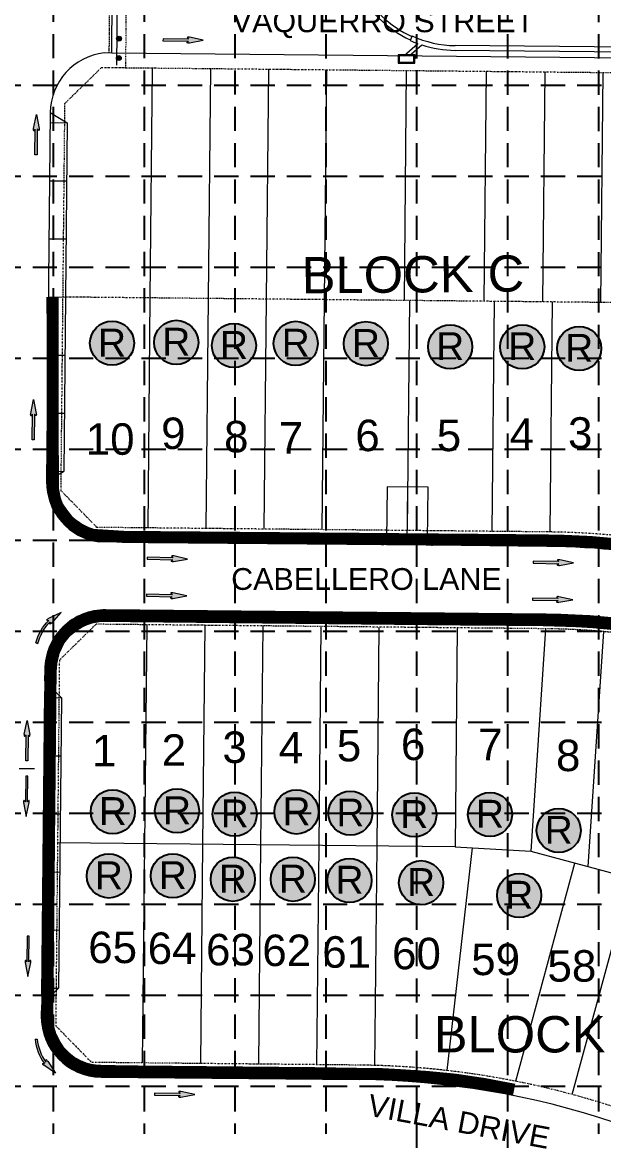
# Model space of a CAD drawing. Extents: x 7749 to 9256, y 6499 to 8908.
# Drawn here: x 8188.9 to 8429.4, y 7912.4 to 8368.7 of the extents above; entities that cross this region are included whole.
import ezdxf
from ezdxf.enums import TextEntityAlignment as Align

# ---------------------------------------------------------------- set-up
doc = ezdxf.new("R2010")
doc.units = 0
doc.header["$MEASUREMENT"] = 0
doc.linetypes.add('DASHED', pattern=[0.75, 0.5, -0.25])
doc.linetypes.add('DIVIDE', pattern=[1.25, 0.5, -0.25, 0, -0.25, 0, -0.25])
for name, color, linetype in [('1 BLOCK NUMBERS', 7, 'Continuous'), ('1 LOT NUMBERS', 7, 'Continuous'), ('1 RYLAND LOT', 7, 'Continuous'), ('1 STREET NAMES', 7, 'Continuous'), ('27', 7, 'Continuous'), ('29', 7, 'Continuous'), ('BASE', 7, 'Continuous'), ('DED-4692-2629', 7, 'Continuous'), ('DED-4986-2484', 7, 'Continuous'), ('EROSION BLANKETS', 84, 'Continuous'), ('FLOODPLAIN-CB', 7, 'Continuous'), ('GRID', 254, 'DASHED'), ('PNTNO', 7, 'Continuous')]:
    doc.layers.add(name, color=color, linetype=linetype)
doc.styles.add('ryland', font='ARIAL.TTF', dxfattribs={"height": 25})
doc.styles.get("Standard").update_dxf_attribs({"font": 'ARIAL.TTF'})

# ---------------------------------------------------------------- blocks, each defined once
blk = doc.blocks.new('RYLAND')
h = blk.add_hatch(color=81)
h.paths.add_polyline_path([(1.163803512038626, -1.047574358368308, 1), (-1.408206742229694, -1.047574358368308, 1)])
h.paths.add_polyline_path([(-1.347681687434942, -2.227609507270699), (1.104228271637368, -2.227609507270699), (1.104228271637368, 0.2098904927293006), (-1.347681687434942, 0.2098904927293006)], flags=25)
at = {"color": 5}
blk.add_circle((-0.1222016150955341, -1.047574358368308), 1.286005127134161, dxfattribs=at)
at = {"layer": 'BASE', "color": 5, "style": 'ryland'}
blk.add_text('R', height=1.625, dxfattribs=at).set_placement((-0.1217267078987874, -1.821359507270699), align=Align.CENTER)

msp = doc.modelspace()

# ---------------------------------------------------------------- hatches: boundary and pattern name
at = {"layer": 'DED-4986-2484', "linetype": 'Continuous', "lineweight": 0}
h = msp.add_hatch(color=7, dxfattribs=at)
edge = h.paths.add_edge_path()
edge.add_arc((8228.959498642447, 8361.882571407534), 0.9999999999999997, 0, 360)
h = msp.add_hatch(color=7, dxfattribs=at)
edge = h.paths.add_edge_path()
edge.add_arc((8228.879824691994, 8353.882842050782), 0.9999999999999997, 0, 360)
at = {"layer": 'FLOODPLAIN-CB', "linetype": 'Continuous', "lineweight": 0}
h = msp.add_hatch(color=7, dxfattribs=at)
edge = h.paths.add_edge_path()
edge.add_line((8257.154577853551, 8362.314479420038), (8257.69645459468, 8361.701015847393))
edge.add_line((8257.69645459468, 8361.701015847393), (8247.112986879945, 8361.807129136458))
edge.add_line((8247.112986879945, 8361.807129136458), (8247.108364472759, 8360.947132283909))
edge.add_line((8247.108364472759, 8360.947132283909), (8257.687832388652, 8360.84105909813))
edge.add_line((8257.687832388652, 8360.84105909813), (8257.146846434423, 8360.346458083888))
edge.add_line((8257.146846434423, 8360.346458083888), (8257.146844213092, 8360.344910637035))
edge.add_ellipse((8257.681348152984, 8360.29226987358), major_axis=(-0.559971708404914, 0.005627246540549052), ratio=0.2857142857181974, start_angle=-17.18267222178459, end_angle=124.7269333335125)
edge.add_line((8257.999023556884, 8360.157570651078), (8257.996998938266, 8360.157925136935))
edge.add_line((8257.996998938266, 8360.157925136935), (8263.7401, 8361.2364))
edge.add_line((8263.7401, 8361.2364), (8258.024218538456, 8362.473768558519))
edge.add_line((8258.024218538456, 8362.473768558519), (8258.026393802173, 8362.47460968702))
edge.add_ellipse((8257.697280690138, 8362.348191762032), major_axis=(-0.559971708404755, 0.005627246539119531), ratio=0.2857142857168509, start_angle=234.1684722220519, end_angle=374.4967194437107)
edge.add_line((8257.154577853551, 8362.314479420038), (8257.154577853551, 8362.314479420038))
h = msp.add_hatch(color=7, dxfattribs=at)
edge = h.paths.add_edge_path()
edge.add_line((8195.756719557781, 8323.924885709737), (8195.154244221114, 8324.478953778374))
edge.add_line((8195.154244221114, 8324.478953778374), (8195.048132164191, 8313.89548606364))
edge.add_line((8195.048132164191, 8313.89548606364), (8194.188215517746, 8313.908107968391))
edge.add_line((8194.188215517746, 8313.908107968391), (8194.294287471852, 8324.487575884283))
edge.add_line((8194.294287471852, 8324.487575884283), (8193.788938839938, 8323.95661569281))
edge.add_line((8193.788938839938, 8323.95661569281), (8193.787391659633, 8323.956644499038))
edge.add_ellipse((8193.74547855977, 8324.492096460584), major_axis=(0.005601607741324596, 0.5599719648121108), ratio=0.2857142857163333, start_angle=55.27306666644978, end_angle=197.1826722216175, ccw=False)
edge.add_line((8193.617175972777, 8324.812408790473), (8193.617489792718, 8324.810377471244))
edge.add_line((8193.617489792718, 8324.810377471244), (8194.8109, 8330.530700000001))
edge.add_line((8194.8109, 8330.530700000001), (8195.933413420404, 8324.791157738357))
edge.add_line((8195.933413420404, 8324.791157738357), (8195.934297994976, 8324.79331569971))
edge.add_ellipse((8195.80130659567, 8324.466803495203), major_axis=(0.005601607743404831, 0.5599719648138538), ratio=0.2857142857160781, start_angle=165.5032805560621, end_angle=305.831527777824, ccw=False)
edge.add_line((8195.756719557781, 8323.924885709737), (8195.756719557781, 8323.924885709737))
h = msp.add_hatch(color=7, dxfattribs=at)
edge = h.paths.add_edge_path()
edge.add_line((8194.576419557781, 8206.206385709736), (8193.973944221114, 8206.760453778374))
edge.add_line((8193.973944221114, 8206.760453778374), (8193.867832164191, 8196.17698606364))
edge.add_line((8193.867832164191, 8196.17698606364), (8193.007915517746, 8196.18960796839))
edge.add_line((8193.007915517746, 8196.18960796839), (8193.113987471852, 8206.769075884282))
edge.add_line((8193.113987471852, 8206.769075884282), (8192.608638839938, 8206.23811569281))
edge.add_line((8192.608638839938, 8206.23811569281), (8192.607091659633, 8206.238144499037))
edge.add_ellipse((8192.56517855977, 8206.773596460584), major_axis=(0.005601607741324596, 0.5599719648121108), ratio=0.2857142857163333, start_angle=55.27306666644978, end_angle=197.1826722216175, ccw=False)
edge.add_line((8192.436875972777, 8207.093908790472), (8192.437189792718, 8207.091877471243))
edge.add_line((8192.437189792718, 8207.091877471243), (8193.6306, 8212.8122))
edge.add_line((8193.6306, 8212.8122), (8194.753113420404, 8207.072657738356))
edge.add_line((8194.753113420404, 8207.072657738356), (8194.753997994976, 8207.074815699709))
edge.add_ellipse((8194.62100659567, 8206.748303495202), major_axis=(0.005601607743404831, 0.5599719648138538), ratio=0.2857142857160781, start_angle=165.5032805560621, end_angle=305.831527777824, ccw=False)
edge.add_line((8194.576419557781, 8206.206385709736), (8194.576419557781, 8206.206385709736))
h = msp.add_hatch(color=7, dxfattribs=at)
edge = h.paths.add_edge_path()
edge.add_line((8250.668238647599, 8148.111118623197), (8251.2038182586, 8147.492149832808))
edge.add_line((8251.2038182586, 8147.492149832808), (8240.621988060399, 8147.706406980721))
edge.add_line((8240.621988060399, 8147.706406980721), (8240.608577834933, 8146.846502313433))
edge.add_line((8240.608577834933, 8146.846502313433), (8251.186408853158, 8146.632326139499))
edge.add_line((8251.186408853158, 8146.632326139499), (8250.640396989958, 8146.143279156494))
edge.add_line((8250.640396989958, 8146.143279156494), (8250.64037895583, 8146.141731813222))
edge.add_ellipse((8251.17431703755, 8146.083631859533), major_axis=(-0.5598849366620228, 0.01134914185425248), ratio=0.2857142857136374, start_angle=-17.18267222214361, end_angle=124.7269333334249)
edge.add_line((8251.490599384711, 8145.945693444114), (8251.488578494304, 8145.946068600437))
edge.add_line((8251.488578494304, 8145.946068600437), (8257.242400000001, 8146.9658))
edge.add_line((8257.242400000001, 8146.9658), (8251.539461608008, 8148.261512828547))
edge.add_line((8251.539461608008, 8148.261512828547), (8251.541645353278, 8148.262331684691))
edge.add_ellipse((8251.21125761496, 8148.139283479303), major_axis=(-0.5598849366620657, 0.01134914185384753), ratio=0.2857142857155341, start_angle=234.1684722219843, end_angle=374.4967194443478)
edge.add_line((8250.668238647599, 8148.111118623197), (8250.668238647599, 8148.111118623197))
h = msp.add_hatch(color=7, dxfattribs=at)
edge = h.paths.add_edge_path()
edge.add_line((8410.212838647598, 8146.511518623198), (8410.7484182586, 8145.892549832808))
edge.add_line((8410.7484182586, 8145.892549832808), (8400.166588060398, 8146.106806980722))
edge.add_line((8400.166588060398, 8146.106806980722), (8400.153177834933, 8145.246902313434))
edge.add_line((8400.153177834933, 8145.246902313434), (8410.731008853158, 8145.0327261395))
edge.add_line((8410.731008853158, 8145.0327261395), (8410.184996989958, 8144.543679156494))
edge.add_line((8410.184996989958, 8144.543679156494), (8410.18497895583, 8144.542131813222))
edge.add_ellipse((8410.71891703755, 8144.484031859533), major_axis=(-0.5598849366620228, 0.01134914185425248), ratio=0.2857142857136374, start_angle=-17.18267222214361, end_angle=124.7269333334249)
edge.add_line((8411.03519938471, 8144.346093444115), (8411.033178494305, 8144.346468600437))
edge.add_line((8411.033178494305, 8144.346468600437), (8416.787, 8145.3662))
edge.add_line((8416.787, 8145.3662), (8411.084061608008, 8146.661912828547))
edge.add_line((8411.084061608008, 8146.661912828547), (8411.086245353277, 8146.662731684692))
edge.add_ellipse((8410.755857614959, 8146.539683479304), major_axis=(-0.5598849366620657, 0.01134914185384753), ratio=0.2857142857155341, start_angle=234.1684722219843, end_angle=374.4967194443478)
edge.add_line((8410.212838647598, 8146.511518623198), (8410.212838647598, 8146.511518623198))
h = msp.add_hatch(color=7, dxfattribs=at)
edge = h.paths.add_edge_path()
edge.add_line((8250.359438647598, 8132.863318623198), (8250.8950182586, 8132.244349832808))
edge.add_line((8250.8950182586, 8132.244349832808), (8240.313188060398, 8132.458606980722))
edge.add_line((8240.313188060398, 8132.458606980722), (8240.299777834933, 8131.598702313434))
edge.add_line((8240.299777834933, 8131.598702313434), (8250.877608853158, 8131.3845261395))
edge.add_line((8250.877608853158, 8131.3845261395), (8250.331596989958, 8130.895479156495))
edge.add_line((8250.331596989958, 8130.895479156495), (8250.33157895583, 8130.893931813222))
edge.add_ellipse((8250.86551703755, 8130.835831859534), major_axis=(-0.5598849366620228, 0.01134914185425248), ratio=0.2857142857136374, start_angle=-17.18267222214361, end_angle=124.7269333334249)
edge.add_line((8251.18179938471, 8130.697893444115), (8251.179778494305, 8130.698268600438))
edge.add_line((8251.179778494305, 8130.698268600438), (8256.9336, 8131.718000000001))
edge.add_line((8256.9336, 8131.718000000001), (8251.230661608008, 8133.013712828548))
edge.add_line((8251.230661608008, 8133.013712828548), (8251.232845353277, 8133.014531684692))
edge.add_ellipse((8250.902457614959, 8132.891483479304), major_axis=(-0.5598849366620657, 0.01134914185384753), ratio=0.2857142857155341, start_angle=234.1684722219843, end_angle=374.4967194443478)
edge.add_line((8250.359438647598, 8132.863318623198), (8250.359438647598, 8132.863318623198))
h = msp.add_hatch(color=7, dxfattribs=at)
edge = h.paths.add_edge_path()
edge.add_line((8409.904038647597, 8131.263718623198), (8410.439618258599, 8130.644749832808))
edge.add_line((8410.439618258599, 8130.644749832808), (8399.857788060397, 8130.859006980721))
edge.add_line((8399.857788060397, 8130.859006980721), (8399.844377834932, 8129.999102313433))
edge.add_line((8399.844377834932, 8129.999102313433), (8410.422208853157, 8129.784926139499))
edge.add_line((8410.422208853157, 8129.784926139499), (8409.876196989957, 8129.295879156494))
edge.add_line((8409.876196989957, 8129.295879156494), (8409.876178955828, 8129.294331813222))
edge.add_ellipse((8410.410117037549, 8129.236231859533), major_axis=(-0.5598849366620228, 0.01134914185425248), ratio=0.2857142857136374, start_angle=-17.18267222214361, end_angle=124.7269333334249)
edge.add_line((8410.72639938471, 8129.098293444114), (8410.724378494302, 8129.098668600437))
edge.add_line((8410.724378494302, 8129.098668600437), (8416.4782, 8130.1184))
edge.add_line((8416.4782, 8130.1184), (8410.775261608007, 8131.414112828547))
edge.add_line((8410.775261608007, 8131.414112828547), (8410.777445353277, 8131.414931684692))
edge.add_ellipse((8410.447057614958, 8131.291883479304), major_axis=(-0.5598849366620657, 0.01134914185384753), ratio=0.2857142857155341, start_angle=234.1684722219843, end_angle=374.4967194443478)
edge.add_line((8409.904038647597, 8131.263718623198), (8409.904038647597, 8131.263718623198))
h = msp.add_hatch(color=7, dxfattribs=at)
edge = h.paths.add_edge_path()
edge.add_line((8201.124083159795, 8120.522901939031), (8204.989, 8124.9133))
edge.add_line((8204.989, 8124.9133), (8199.731174427718, 8122.369510781936))
edge.add_line((8199.731174427718, 8122.369510781936), (8199.729752158964, 8122.37156881669))
edge.add_ellipse((8199.554273318388, 8122.074468320344), major_axis=(0.447057223964621, 0.3372532887654026), ratio=0.2857142857127676, start_angle=55.27306666669936, end_angle=197.182672222773)
edge.add_line((8199.155635286257, 8121.714533331394), (8199.157997058866, 8121.710885277671))
edge.add_line((8199.157997058866, 8121.710885277671), (8199.885248154134, 8121.633105203307))
edge.add_line((8199.885248154134, 8121.633105203307), (8199.874028218977, 8121.638036560308))
edge.add_ellipse((8214.388392849818, 8107.260344028407), major_axis=(-14.44619021020591, 14.44619021020591), ratio=0.9999999999999035, start_angle=0.2710321384698426, end_angle=30.67930158291953)
edge.add_line((8194.593227696663, 8112.313685370666), (8195.426504295743, 8112.100965105476))
edge.add_ellipse((8214.388392849818, 8107.260344028407), major_axis=(13.8380784343497, 13.8380784343497), ratio=0.9999999999998471, start_angle=90.60349602735732, end_angle=120.67930158291361, ccw=False)
edge.add_line((8200.405328349796, 8120.951901160396), (8200.406182654056, 8120.949360293032))
edge.add_line((8200.406182654056, 8120.949360293032), (8200.332916585037, 8120.137187926312))
edge.add_line((8200.332916585037, 8120.137187926312), (8200.331742899707, 8120.135758212294))
edge.add_ellipse((8200.788687500108, 8120.430299905806), major_axis=(0.4470572239645095, 0.3372532887661818), ratio=0.2857142857104251, start_angle=165.5032805549295, end_angle=305.8315277775169)
edge.add_line((8201.12851797512, 8120.524172738782), (8201.124679297309, 8120.524763134171))
edge.add_line((8201.124679297309, 8120.524763134171), (8201.124083159795, 8120.522901939031))
h = msp.add_hatch(color=7, dxfattribs=at)
edge = h.paths.add_edge_path()
edge.add_line((8191.900094394377, 8073.683369765498), (8191.405533483493, 8074.228355518568))
edge.add_line((8191.405533483493, 8074.228355518568), (8191.283420999061, 8063.645048217006))
edge.add_line((8191.283420999061, 8063.645048217006), (8190.423464249725, 8063.653670423033))
edge.add_line((8190.423464249725, 8063.653670423033), (8190.545576734157, 8074.236977724595))
edge.add_line((8190.545576734157, 8074.236977724595), (8189.932113161512, 8073.695100983504))
edge.add_line((8189.932113161512, 8073.695100983504), (8189.930942956191, 8073.692913422767))
edge.add_ellipse((8189.89716944098, 8074.235511397684), major_axis=(0.006482109148284914, 0.5599624651536181), ratio=0.2857142857140735, start_angle=54.16847222229029, end_angle=194.4967194446382, ccw=False)
edge.add_line((8189.771254096997, 8074.5648171195), (8189.772824023104, 8074.564741668372))
edge.add_line((8189.772824023104, 8074.564741668372), (8191.018192179234, 8080.280542923349))
edge.add_line((8191.018192179234, 8080.280542923349), (8192.088627341403, 8074.533522269377))
edge.add_ellipse((8191.953064610579, 8074.216440231897), major_axis=(0.006482109146865776, 0.5599624651552392), ratio=0.2857142857124515, start_angle=162.8173277772821, end_angle=304.7269333330783, ccw=False)
edge.add_line((8191.899607919139, 8073.682017277787), (8191.900094394377, 8073.683369765498))
edge.add_line((8191.900094394377, 8073.683369765498), (8191.900094394377, 8073.683369765498))
edge.add_line((8191.900094394377, 8073.683369765498), (8191.900094394377, 8073.683369765498))
h = msp.add_hatch(color=7, dxfattribs=at)
edge = h.paths.add_edge_path()
edge.add_line((8191.63453044873, 8047.196701886878), (8191.129141651207, 8046.66174195477))
edge.add_line((8191.129141651207, 8046.66174195477), (8191.219255744903, 8057.245370082604))
edge.add_line((8191.219255744903, 8057.245370082604), (8190.359298995566, 8057.253992288632))
edge.add_line((8190.359298995566, 8057.253992288632), (8190.26918490187, 8046.670364160798))
edge.add_line((8190.26918490187, 8046.670364160798), (8189.666709628999, 8047.22443230018))
edge.add_line((8189.666709628999, 8047.22443230018), (8189.665571587134, 8047.22545264019))
edge.add_ellipse((8189.620925427734, 8046.683640926432), major_axis=(0.004746796849919512, 0.5599798639592742), ratio=0.2857142857139963, start_angle=-14.49671944447288, end_angle=125.8315277777401)
edge.add_line((8189.488432608284, 8046.356926088897), (8189.490015665401, 8046.358160291154))
edge.add_line((8189.490015665401, 8046.358160291154), (8190.620528016588, 8040.618537685571))
edge.add_line((8190.620528016588, 8040.618537685571), (8191.805979396836, 8046.342940087453))
edge.add_line((8191.805979396836, 8046.342940087453), (8191.805581079628, 8046.341370153578))
edge.add_ellipse((8191.676789681102, 8046.661486255096), major_axis=(0.004746796850298236, 0.5599798639590816), ratio=0.2857142857139831, start_angle=235.2730666667026, end_angle=377.182672222369)
edge.add_line((8191.63453044873, 8047.196701886878), (8191.63453044873, 8047.196701886878))
edge.add_line((8191.63453044873, 8047.196701886878), (8191.63453044873, 8047.196701886878))
h = msp.add_hatch(color=7, dxfattribs=at)
edge = h.paths.add_edge_path()
edge.add_line((8192.320279420039, 7981.18242214645), (8191.706815847393, 7980.640545405323))
edge.add_line((8191.706815847393, 7980.640545405323), (8191.812929136458, 7991.224013120057))
edge.add_line((8191.812929136458, 7991.224013120057), (8190.952932283911, 7991.228635527242))
edge.add_line((8190.952932283911, 7991.228635527242), (8190.84685909813, 7980.64916761135))
edge.add_line((8190.84685909813, 7980.64916761135), (8190.352258083889, 7981.190153565578))
edge.add_line((8190.352258083889, 7981.190153565578), (8190.350710637035, 7981.19015578691))
edge.add_ellipse((8190.29806987358, 7980.655651847016), major_axis=(0.005627246539583379, 0.5599717084075), ratio=0.2857142857134187, start_angle=-17.18267222235107, end_angle=124.7269333332984)
edge.add_line((8190.163370651079, 7980.337976443117), (8190.163725136936, 7980.340001061735))
edge.add_line((8190.163725136936, 7980.340001061735), (8191.242200000001, 7974.5969))
edge.add_line((8191.242200000001, 7974.5969), (8192.47956855852, 7980.312781461545))
edge.add_line((8192.47956855852, 7980.312781461545), (8192.480409687021, 7980.310606197829))
edge.add_ellipse((8192.353991762033, 7980.639719309864), major_axis=(0.005627246539301954, 0.5599717084058554), ratio=0.2857142857161984, start_angle=234.1684722221384, end_angle=374.4967194437801)
edge.add_line((8192.320279420039, 7981.18242214645), (8192.320279420039, 7981.18242214645))
h = msp.add_hatch(color=7, dxfattribs=at)
edge = h.paths.add_edge_path()
edge.add_line((8199.471367074895, 7939.49086533517), (8202.6262, 7934.5654))
edge.add_line((8202.6262, 7934.5654), (8197.81466787539, 7937.876707019857))
edge.add_line((8197.81466787539, 7937.876707019857), (8197.812950110458, 7937.874888328156))
edge.add_ellipse((8197.68452875858, 7938.195153050829), major_axis=(-0.3907764697158777, 0.4011155862216628), ratio=0.2857142857131033, start_angle=-17.18267222218418, end_angle=124.72693333328081, ccw=False)
edge.add_line((8197.34504987096, 7938.611349615761), (8197.347937278093, 7938.614597560821))
edge.add_line((8197.347937278093, 7938.614597560821), (8198.078575394436, 7938.581252793972))
edge.add_line((8198.078575394436, 7938.581252793972), (8198.066737656405, 7938.578078964273))
edge.add_ellipse((8214.592585112989, 7950.589790595894), major_axis=(14.44619068265834, 14.44619068265834), ratio=0.9999999999996322, start_angle=140.6030310477455, end_angle=171.0113004921983, ccw=False)
edge.add_line((8194.260196111138, 7948.595095897437), (8195.116087137263, 7948.679062566838))
edge.add_ellipse((8214.592585112989, 7950.589790595894), major_axis=(13.83807888691286, 13.83807888691286), ratio=0.9999999999999826, start_angle=140.6030310477563, end_angle=170.6788366033122)
edge.add_line((8198.695894339082, 7939.175760764163), (8198.697123881911, 7939.178142794313))
edge.add_line((8198.697123881911, 7939.178142794313), (8198.747801650325, 7939.992036938178))
edge.add_line((8198.747801650325, 7939.992036938178), (8198.746858219807, 7939.99362802539))
edge.add_ellipse((8199.153881448954, 7939.633232010819), major_axis=(-0.39077646971451, 0.4011155862220351), ratio=0.2857142857146195, start_angle=234.16847222219718, end_angle=374.4967194445751, ccw=False)
edge.add_line((8199.47555804626, 7939.488937051125), (8199.471674232165, 7939.488935288035))
edge.add_line((8199.471674232165, 7939.488935288035), (8199.471367074895, 7939.49086533517))
h = msp.add_hatch(color=7, dxfattribs=at)
edge = h.paths.add_edge_path()
edge.add_line((8253.643977853551, 7926.871879420039), (8254.18585459468, 7926.258415847393))
edge.add_line((8254.18585459468, 7926.258415847393), (8243.602386879946, 7926.364529136457))
edge.add_line((8243.602386879946, 7926.364529136457), (8243.59776447276, 7925.504532283911))
edge.add_line((8243.59776447276, 7925.504532283911), (8254.177232388653, 7925.39845909813))
edge.add_line((8254.177232388653, 7925.39845909813), (8253.636246434424, 7924.903858083889))
edge.add_line((8253.636246434424, 7924.903858083889), (8253.636244213092, 7924.902310637035))
edge.add_ellipse((8254.170748152985, 7924.84966987358), major_axis=(-0.5599717084063682, 0.005627246539747052), ratio=0.2857142857140734, start_angle=-17.18267222228697, end_angle=124.7269333333837)
edge.add_line((8254.488423556884, 7924.714970651079), (8254.486398938267, 7924.715325136935))
edge.add_line((8254.486398938267, 7924.715325136935), (8260.229500000001, 7925.7938))
edge.add_line((8260.229500000001, 7925.7938), (8254.513618538456, 7927.031168558519))
edge.add_line((8254.513618538456, 7927.031168558519), (8254.515793802173, 7927.03200968702))
edge.add_ellipse((8254.186680690138, 7926.905591762033), major_axis=(-0.5599717084065111, 0.005627246540026287), ratio=0.2857142857145346, start_angle=234.1684722222072, end_angle=374.4967194444389)
edge.add_line((8253.643977853551, 7926.871879420039), (8253.643977853551, 7926.871879420039))

# ---------------------------------------------------------------- linework, layer by layer
at = {"layer": '27', "color": 7, "linetype": 'DIVIDE', "lineweight": 0}
for p, q in [((8231.727587240212, 8349.91794535966), (8232.128618396559, 8389.91593498642)), ((8231.727587240212, 8349.91794535966), (8232.128618396559, 8389.91593498642)), ((8206.578457039095, 8335.169343726922), (8221.728089834285, 8350.018203149511)), ((8206.578457039095, 8335.169343726922), (8221.728089834285, 8350.018203149511)), ((8221.728089834285, 8350.018203149511), (8231.727587240212, 8349.91794535966)), ((8221.728089834285, 8350.018203149511), (8231.727587240212, 8349.91794535966)), ((8231.727587240212, 8349.91794535966), (8473.00960776391, 8347.498783571888)), ((8205.77639472335, 8255.173364476455), (8206.578457039095, 8335.169343726922)), ((8205.77639472335, 8255.173364476455), (8206.578457039095, 8335.169343726922)), ((8204.974332404554, 8175.177385225989), (8205.77639472335, 8255.173364476455)), ((8496.098261152989, 8252.262515320292), (8205.77639472335, 8255.173364476455)), ((8496.098261152989, 8252.262515320292), (8205.77639472335, 8255.173364476455)), ((8219.823191830195, 8160.027752433852), (8204.974332404554, 8175.177385225989)), ((8219.823191830195, 8160.027752433852), (8204.974332404554, 8175.177385225989)), ((8405.86869854732, 8158.162407556384), (8219.823191830195, 8160.027752433852)), ((8405.86869854732, 8158.162407556384), (8219.823191830195, 8160.027752433852)), ((8219.42216067385, 8120.029762810144), (8204.272527878658, 8105.180903384503)), ((8219.42216067385, 8120.029762810144), (8204.272527878658, 8105.180903384503)), ((8405.46766738792, 8118.164417932676), (8219.42216067385, 8120.029762810144)), ((8405.46766738792, 8118.164417932676), (8219.42216067385, 8120.029762810144)), ((8204.272527878658, 8105.180903384503), (8202.758635254982, 7954.188492550432)), ((8204.272527878658, 8105.180903384503), (8202.758635254982, 7954.188492550432)), ((8202.758635254982, 7954.188492550432), (8217.607494680624, 7939.038859758294)), ((8202.758635254982, 7954.188492550432), (8217.607494680624, 7939.038859758294)), ((8328.358612424085, 7937.928437723931), (8217.607494680624, 7939.038859758294)), ((8328.358612424085, 7937.928437723931), (8217.607494680624, 7939.038859758294))]:
    msp.add_line(p, q, dxfattribs=at)
for centre, radius, start, end in [((8402.459933699967, 7818.179495746988), 339.9999999999944, 78.10902962601263, 89.42555555555556), ((8402.459933699967, 7818.179495746988), 339.9999999999944, 78.10902962601263, 89.42555555555556), ((8402.45993369833, 7818.179495748049), 300.0000000001074, 53.70154666234437, 89.42555555518372), ((8402.45993369833, 7818.179495748049), 300.0000000001074, 53.70154666234437, 89.42555555518372), ((8324.849589786501, 7587.946028508955), 349.9999999996995, 53.70154666298154, 89.42555555522755), ((8324.849589786501, 7587.946028508955), 349.9999999996995, 53.70154666298154, 89.42555555522755)]:
    msp.add_arc(centre, radius, start, end, dxfattribs=at)
at = {"layer": '29', "color": 7, "linetype": 'Continuous', "lineweight": 0}
for p, q in [((8241.874580358288, 8254.811433857234), (8242.827029358807, 8349.806659215064)), ((8265.873374132512, 8254.570815161596), (8266.825823136083, 8349.566040519425)), ((8289.872167909787, 8254.330196465957), (8290.824616910306, 8349.325421823787)), ((8313.870961684011, 8254.089577770319), (8314.82341068453, 8349.084803128148)), ((8346.869303122045, 8253.758727066866), (8347.821752125616, 8348.753952424697)), ((8379.867644563128, 8253.427876360363), (8380.820093563647, 8348.423101718192)), ((8404.066428287606, 8253.185252510148), (8405.018877288127, 8348.180477867978)), ((8428.06522206183, 8252.94463381451), (8429.01767106235, 8347.939859172338)), ((8240.92213135777, 8159.816208496353), (8241.874580358288, 8254.811433857234)), ((8264.920925131993, 8159.575589803766), (8265.873374132512, 8254.570815161596)), ((8288.919718906216, 8159.334971108127), (8289.872167909787, 8254.330196465957)), ((8312.918512683493, 8159.094352412488), (8313.870961684011, 8254.089577770319)), ((8348.969197579881, 8253.737672930083), (8348.016748576312, 8158.742447572253)), ((8383.114984472182, 8158.390542728966), (8384.067433475753, 8253.385768086795)), ((8407.113755388044, 8158.147644172492), (8408.066227249978, 8253.145149394208)), ((8239.613397817926, 8029.322771050142), (8240.52073081454, 8119.818222577593)), ((8263.612191592152, 8029.082152357555), (8264.519524588764, 8119.577603881956)), ((8287.610985366375, 8028.841533661915), (8288.518318362987, 8119.336985186316)), ((8311.609779143651, 8028.600914966278), (8312.517112137211, 8119.096366490678)), ((8335.608572917874, 8028.360296270639), (8336.515905914488, 8118.85574779809)), ((8368.714656947539, 8118.532914011048), (8367.807323950927, 8028.037462483597)), ((8405.148023306985, 8118.167622772911), (8399.119539182713, 8026.322583126316)), ((8429.122523468735, 8116.992323963134), (8422.751394338817, 8019.927026053652)), ((8367.807323950927, 8028.037462483597), (8203.51558156682, 8029.684697967467)), ((8238.705878899504, 7938.827321390424), (8239.613211893064, 8029.322772914823)), ((8262.704672673726, 7938.586702694784), (8263.612005670338, 8029.082154219183)), ((8286.70346644795, 7938.346083999146), (8287.610799444565, 8028.841535526598)), ((8310.702260222175, 7938.105465303506), (8311.609593218787, 8028.600916830959)), ((8334.700477745902, 7937.807372481459), (8335.608386993012, 8028.36029813532)), ((8364.538658195746, 7935.688430075991), (8375.03360961333, 8027.641699743645)), ((8367.807323950927, 8028.037462483597), (8399.119539182713, 8026.322583126316)), ((8399.119539182713, 8026.322583126316), (8500.123874959563, 7998.987488616596)), ((8392.900094201483, 7931.266766081729), (8417.294174452956, 8021.40392920011)), ((8416.28191099887, 7925.792340662862), (8440.460778716391, 8015.134284316538))]:
    msp.add_line(p, q, dxfattribs=at)
at = {"layer": 'DED-4692-2629', "color": 7, "linetype": 'Continuous', "lineweight": 0}
for p, q in [((8344.287128385266, 8355.289718259224), (8344.252038157292, 8351.789894170966)), ((8344.252038157292, 8351.789894170966), (8351.251686349071, 8351.71971371807)), ((8351.286776573992, 8355.219537809382), (8344.287128385266, 8355.289718259224)), ((8344.782090365308, 8354.7847305002), (8344.757025925473, 8352.284856151005)), ((8344.757025925473, 8352.284856151005), (8350.756724365978, 8352.224701477096)), ((8350.781788814968, 8354.724575832393), (8344.782090365308, 8354.7847305002)), ((8350.756724365978, 8352.224701477096), (8350.781788814968, 8354.724575832393)), ((8350.756724365978, 8352.224701477096), (8350.756724365978, 8352.224701477096)), ((8351.251686349071, 8351.71971371807), (8351.286776573992, 8355.219537809382)), ((8351.251686349071, 8351.71971371807), (8351.251686349071, 8351.71971371807))]:
    msp.add_line(p, q, dxfattribs=at)
at = {"layer": 'DED-4986-2484', "color": 7, "linetype": 'Continuous', "lineweight": 0}
for p, q in [((8228.2269, 8388.8892), (8227.8482, 8350.8911)), ((8225.897935358746, 8355.976696670432), (8226.178734391307, 8383.975288634907)), ((8225.897935358746, 8355.976696670432), (8222.788194247261, 8356.007875814083)), ((8472.735731592762, 8353.501831101414), (8225.897935358746, 8355.976696670432)), ((8200.54046665853, 8331.410342725914), (8199.012925861385, 8179.056692031618)), ((8200.54046665853, 8331.410342725914), (8207.498200549333, 8327.159720023194)), ((8200.498552363659, 8327.22990047609), (8207.498200549333, 8327.159720023194)), ((8207.498200549333, 8327.159720023194), (8206.054488378551, 8183.166957374799)), ((8200.257933668021, 8303.231106698813), (8207.257581853693, 8303.160926245919)), ((8200.017314975434, 8279.232312924589), (8207.016963158056, 8279.162132471694)), ((8200.017314975434, 8279.232312924589), (8207.016963158056, 8279.162132471694)), ((8199.776696279794, 8255.233519150364), (8206.776344462418, 8255.163338697472)), ((8199.536077584155, 8231.234725376142), (8206.535725766778, 8231.164544923246)), ((8199.295458888517, 8207.235931601917), (8206.295107074191, 8207.165751149023)), ((8199.012925861385, 8179.056692031618), (8206.054488378551, 8183.166957374799)), ((8199.054840192877, 8183.237137824642), (8206.054488378551, 8183.166957374799)), ((8339.69763980224, 8176.826762022767), (8339.477072667623, 8154.827867729728)), ((8356.696785393842, 8176.656323780023), (8339.69763980224, 8176.826762022767)), ((8348.197212598041, 8176.741542902922), (8347.956593902401, 8152.742749128697)), ((8356.476218256174, 8154.657429486984), (8356.696785393842, 8176.656323780023)), ((8337.457121628468, 8152.848019806514), (8220.762986898404, 8154.018028211311)), ((8405.80854387341, 8152.162709112828), (8358.456066179388, 8152.637478447829)), ((8405.527822061831, 8124.164116376232), (8223.482114307079, 8125.989358137762)), ((8198.232726319164, 8101.241259096042), (8198.187610315255, 8096.741485262612)), ((8198.187610315255, 8096.741485262612), (8205.117078044985, 8089.671656627095)), ((8198.142399325541, 8092.23223797113), (8196.881843089082, 7966.507056321909)), ((8198.117429862363, 8089.741837079989), (8205.117078044985, 8089.671656627095)), ((8205.117078044985, 8089.671656627095), (8203.913984569843, 7969.677687752922)), ((8197.876811166723, 8065.743043302714), (8204.876459349345, 8065.672862849819)), ((8197.636192471084, 8041.744249528489), (8204.63584065676, 8041.674069075595)), ((8197.395573775446, 8017.745455754266), (8204.39522196112, 8017.675275301371)), ((8197.154955079806, 7993.746661980041), (8204.15460326548, 7993.676481527147)), ((8196.844155934325, 7962.748220020143), (8203.913984569843, 7969.677687752922)), ((8196.914336387219, 7969.747868205817), (8203.913984569843, 7969.677687752922)), ((8196.844155934325, 7962.748220020143), (8196.799039927368, 7958.248446186712)), ((8221.547138969085, 7932.999058198798), (8328.298457750176, 7931.928739280374))]:
    msp.add_line(p, q, dxfattribs=at)
at = {"layer": 'DED-4986-2484', "color": 7, "linetype": 'DASHED', "lineweight": 0}
msp.add_line((8224.899838703575, 8355.986703869747), (8225.178983977783, 8384.005321478928), dxfattribs=at)
at = {"layer": 'DED-4986-2484', "color": 7, "linetype": 'Continuous', "lineweight": 0}
for centre in [(8228.959498642447, 8361.882571407534), (8228.879824691994, 8353.882842050782)]:
    msp.add_circle(centre, 0.9999999999999997, dxfattribs=at)
for centre, radius, start, end in [((8225.539210178493, 8331.15969859027), 24.99999999999879, 96.31765813318277, 179.4255563284368), ((8224.011669408212, 8178.806050761296), 25.0000000000004, 179.4255628954267, 262.5334529788609), ((8337.477173185365, 8154.847919287906), 2.000000000000128, 269.4255555555555, 359.4255555555555), ((8358.476117738282, 8154.637377929773), 1.9999999999992, 179.4255555555556, 269.4255555556404), ((8402.459933699967, 7818.179495746988), 333.9999999999945, 78.64954235273973, 89.42555555555556), ((8223.231469834593, 8100.990614621738), 25, 89.42555555555555, 179.4255555556403), ((8402.459933699967, 7818.179495746988), 305.9999999999941, 53.70154666271622, 89.42555555555555), ((8221.797783443575, 7957.997801713729), 25, 179.4255555555556, 269.4255555555555), ((8324.849589787946, 7587.946028507536), 343.9999999999895, 53.70154666330963, 89.42555555555555)]:
    msp.add_arc(centre, radius, start, end, dxfattribs=at)
at = {"layer": 'EROSION BLANKETS', "lineweight": 0, "const_width": 5, "flags": 128}
for points in [[(8201.447406923686, 8255.16545143433), (8201.575514093325, 8178.273330528524), (8201.693546696672, 8175.560555932645), (8202.401768575397, 8171.786263939948), (8203.464097017044, 8168.837598172246), (8205.588753900338, 8165.770989193166), (8208.067526099436, 8162.586427504566), (8209.72004381646, 8161.289014186851), (8212.434881222252, 8159.401870565039), (8215.149727380925, 8157.986509286875), (8218.100638746291, 8156.924987140985), (8231.084671511393, 8156.09936091599), (8389.40441511565, 8154.771102373476), (8410.900029678147, 8154.550427229405), (8423.819579967249, 8153.975860713265), (8436.467572116282, 8152.819409360522)], [(8392.237967849525, 7927.748020536653), (8379.897849544772, 7930.102064455757), (8367.89428827608, 7931.895622858186), (8356.209883315572, 7933.023423057548), (8345.12264367678, 7933.762008284833), (8336.98200898579, 7934.217268605837), (8327.69528953269, 7934.294925436618), (8309.819989186044, 7934.581983113751), (8262.745409675412, 7935.015563919558), (8230.787948837797, 7935.327444997774), (8219.802995369024, 7935.582327709856), (8217.281176500052, 7935.92989806665), (8214.933286133943, 7936.538149752843), (8212.156338282963, 7937.631989335957), (8209.499383680726, 7939.052071192019), (8207.027797597117, 7941.027832503554), (8204.494424924926, 7943.435787891775), (8202.578944397195, 7946.399432233615), (8200.725259210929, 7949.980498720322), (8199.798407864913, 7953.005881002484), (8199.245672168307, 7957.367262815062), (8199.348501016962, 7963.703475120998), (8200.64081141285, 8100.426498862656), (8201.000519819758, 8104.420492439596), (8202.02101824202, 8108.790707526712), (8204.207794323383, 8113.403714187752), (8206.977713610735, 8116.899891006517), (8210.330767351197, 8119.424901529588), (8212.833452421808, 8121.033217616618), (8215.255094565136, 8122.111347268456), (8217.680526706035, 8122.882967042885), (8220.707640655364, 8123.397182347824), (8223.553123566351, 8123.487927621953), (8378.058650376935, 8121.927819368168), (8401.794206021366, 8121.804870634554), (8417.293790592483, 8121.348228333501), (8424.567548679626, 8120.929640349048), (8431.559901635319, 8120.276951593039), (8440.72693419052, 8119.326738204476)]]:
    msp.add_lwpolyline(points, dxfattribs=at)
at = {"layer": 'FLOODPLAIN-CB', "color": 7, "linetype": 'Continuous', "lineweight": 0}
for p, q in [((8247.112986879945, 8361.807129136458), (8247.108364472759, 8360.947132283909)), ((8247.108364472759, 8360.947132283909), (8257.687832388652, 8360.84105909813)), ((8257.69645459468, 8361.701015847393), (8247.112986879945, 8361.807129136458)), ((8257.146846434423, 8360.346458083888), (8257.146844213092, 8360.344910637035)), ((8257.687832388652, 8360.84105909813), (8257.146846434423, 8360.346458083888)), ((8257.154577853551, 8362.314479420038), (8257.69645459468, 8361.701015847393)), ((8257.154577853551, 8362.314479420038), (8257.154577853551, 8362.314479420038)), ((8257.996998938266, 8360.157925136935), (8263.7401, 8361.2364)), ((8257.999023556884, 8360.157570651078), (8257.996998938266, 8360.157925136935)), ((8258.024218538456, 8362.473768558519), (8258.026393802173, 8362.47460968702)), ((8263.7401, 8361.2364), (8258.024218538456, 8362.473768558519)), ((8193.617489792718, 8324.810377471244), (8194.8109, 8330.530700000001)), ((8194.8109, 8330.530700000001), (8195.933413420404, 8324.791157738357)), ((8193.617175972777, 8324.812408790473), (8193.617489792718, 8324.810377471244)), ((8193.788938839938, 8323.95661569281), (8193.787391659633, 8323.956644499038)), ((8194.294287471852, 8324.487575884283), (8193.788938839938, 8323.95661569281)), ((8194.188215517746, 8313.908107968391), (8194.294287471852, 8324.487575884283)), ((8195.154244221114, 8324.478953778374), (8195.048132164191, 8313.89548606364)), ((8195.756719557781, 8323.924885709737), (8195.154244221114, 8324.478953778374)), ((8195.756719557781, 8323.924885709737), (8195.756719557781, 8323.924885709737)), ((8195.933413420404, 8324.791157738357), (8195.934297994976, 8324.79331569971)), ((8195.048132164191, 8313.89548606364), (8194.188215517746, 8313.908107968391)), ((8192.437189792718, 8207.091877471243), (8193.6306, 8212.8122)), ((8193.6306, 8212.8122), (8194.753113420404, 8207.072657738356)), ((8192.436875972777, 8207.093908790472), (8192.437189792718, 8207.091877471243)), ((8192.608638839938, 8206.23811569281), (8192.607091659633, 8206.238144499037)), ((8193.113987471852, 8206.769075884282), (8192.608638839938, 8206.23811569281)), ((8193.007915517746, 8196.18960796839), (8193.113987471852, 8206.769075884282)), ((8193.973944221114, 8206.760453778374), (8193.867832164191, 8196.17698606364)), ((8194.576419557781, 8206.206385709736), (8193.973944221114, 8206.760453778374)), ((8194.576419557781, 8206.206385709736), (8194.576419557781, 8206.206385709736)), ((8194.753113420404, 8207.072657738356), (8194.753997994976, 8207.074815699709)), ((8193.867832164191, 8196.17698606364), (8193.007915517746, 8196.18960796839)), ((8240.621988060399, 8147.706406980721), (8240.608577834933, 8146.846502313433)), ((8240.608577834933, 8146.846502313433), (8251.186408853158, 8146.632326139499)), ((8251.2038182586, 8147.492149832808), (8240.621988060399, 8147.706406980721)), ((8250.640396989958, 8146.143279156494), (8250.64037895583, 8146.141731813222)), ((8251.186408853158, 8146.632326139499), (8250.640396989958, 8146.143279156494)), ((8250.668238647599, 8148.111118623197), (8251.2038182586, 8147.492149832808)), ((8250.668238647599, 8148.111118623197), (8250.668238647599, 8148.111118623197)), ((8251.488578494304, 8145.946068600437), (8257.242400000001, 8146.9658)), ((8251.490599384711, 8145.945693444114), (8251.488578494304, 8145.946068600437)), ((8251.539461608008, 8148.261512828547), (8251.541645353278, 8148.262331684691)), ((8257.242400000001, 8146.9658), (8251.539461608008, 8148.261512828547)), ((8400.166588060398, 8146.106806980722), (8400.153177834933, 8145.246902313434)), ((8410.7484182586, 8145.892549832808), (8400.166588060398, 8146.106806980722)), ((8410.212838647598, 8146.511518623198), (8410.7484182586, 8145.892549832808)), ((8410.212838647598, 8146.511518623198), (8410.212838647598, 8146.511518623198)), ((8411.084061608008, 8146.661912828547), (8411.086245353277, 8146.662731684692)), ((8416.787, 8145.3662), (8411.084061608008, 8146.661912828547)), ((8400.153177834933, 8145.246902313434), (8410.731008853158, 8145.0327261395)), ((8410.184996989958, 8144.543679156494), (8410.18497895583, 8144.542131813222)), ((8410.731008853158, 8145.0327261395), (8410.184996989958, 8144.543679156494)), ((8411.033178494305, 8144.346468600437), (8416.787, 8145.3662)), ((8411.03519938471, 8144.346093444115), (8411.033178494305, 8144.346468600437)), ((8240.313188060398, 8132.458606980722), (8240.299777834933, 8131.598702313434)), ((8250.8950182586, 8132.244349832808), (8240.313188060398, 8132.458606980722)), ((8250.359438647598, 8132.863318623198), (8250.8950182586, 8132.244349832808)), ((8250.359438647598, 8132.863318623198), (8250.359438647598, 8132.863318623198)), ((8251.230661608008, 8133.013712828548), (8251.232845353277, 8133.014531684692)), ((8256.9336, 8131.718000000001), (8251.230661608008, 8133.013712828548)), ((8240.299777834933, 8131.598702313434), (8250.877608853158, 8131.3845261395)), ((8250.331596989958, 8130.895479156495), (8250.33157895583, 8130.893931813222)), ((8250.877608853158, 8131.3845261395), (8250.331596989958, 8130.895479156495)), ((8251.179778494305, 8130.698268600438), (8256.9336, 8131.718000000001)), ((8251.18179938471, 8130.697893444115), (8251.179778494305, 8130.698268600438)), ((8399.857788060397, 8130.859006980721), (8399.844377834932, 8129.999102313433)), ((8399.844377834932, 8129.999102313433), (8410.422208853157, 8129.784926139499)), ((8410.439618258599, 8130.644749832808), (8399.857788060397, 8130.859006980721)), ((8409.876196989957, 8129.295879156494), (8409.876178955828, 8129.294331813222)), ((8410.422208853157, 8129.784926139499), (8409.876196989957, 8129.295879156494)), ((8409.904038647597, 8131.263718623198), (8410.439618258599, 8130.644749832808)), ((8409.904038647597, 8131.263718623198), (8409.904038647597, 8131.263718623198)), ((8410.724378494302, 8129.098668600437), (8416.4782, 8130.1184)), ((8410.72639938471, 8129.098293444114), (8410.724378494302, 8129.098668600437)), ((8410.775261608007, 8131.414112828547), (8410.777445353277, 8131.414931684692)), ((8416.4782, 8130.1184), (8410.775261608007, 8131.414112828547)), ((8204.989, 8124.9133), (8199.731174427718, 8122.369510781936)), ((8201.124083159795, 8120.522901939031), (8204.989, 8124.9133)), ((8199.155635286257, 8121.714533331394), (8199.157997058866, 8121.710885277671)), ((8199.157997058866, 8121.710885277671), (8199.885248154134, 8121.633105203307)), ((8199.731174427718, 8122.369510781936), (8199.729752158964, 8122.37156881669)), ((8199.885248154134, 8121.633105203307), (8199.874028218977, 8121.638036560308)), ((8200.332916585037, 8120.137187926312), (8200.331742899707, 8120.135758212294)), ((8200.406182654056, 8120.949360293032), (8200.332916585037, 8120.137187926312)), ((8200.405328349796, 8120.951901160396), (8200.406182654056, 8120.949360293032)), ((8201.124679297309, 8120.524763134171), (8201.124083159795, 8120.522901939031)), ((8201.12851797512, 8120.524172738782), (8201.124679297309, 8120.524763134171)), ((8194.593227696663, 8112.313685370666), (8195.426504295743, 8112.100965105476)), ((8189.772824023104, 8074.564741668372), (8191.018192179234, 8080.280542923349)), ((8191.018192179234, 8080.280542923349), (8192.088627341403, 8074.533522269377)), ((8189.771254096997, 8074.5648171195), (8189.772824023104, 8074.564741668372)), ((8189.932113161512, 8073.695100983504), (8189.930942956191, 8073.692913422767)), ((8190.545576734157, 8074.236977724595), (8189.932113161512, 8073.695100983504)), ((8190.423464249725, 8063.653670423033), (8190.545576734157, 8074.236977724595)), ((8191.405533483493, 8074.228355518568), (8191.283420999061, 8063.645048217006)), ((8191.900094394377, 8073.683369765498), (8191.405533483493, 8074.228355518568)), ((8191.899607919139, 8073.682017277787), (8191.900094394377, 8073.683369765498)), ((8191.900094394377, 8073.683369765498), (8191.900094394377, 8073.683369765498)), ((8191.900094394377, 8073.683369765498), (8191.900094394377, 8073.683369765498)), ((8191.283420999061, 8063.645048217006), (8190.423464249725, 8063.653670423033)), ((8187.623721345953, 8060.501581822412), (8194.023078654047, 8060.405418177589)), ((8190.359298995566, 8057.253992288632), (8190.26918490187, 8046.670364160798)), ((8191.219255744903, 8057.245370082604), (8190.359298995566, 8057.253992288632)), ((8191.129141651207, 8046.66174195477), (8191.219255744903, 8057.245370082604)), ((8189.488432608284, 8046.356926088897), (8189.490015665401, 8046.358160291154)), ((8189.490015665401, 8046.358160291154), (8190.620528016588, 8040.618537685571)), ((8189.666709628999, 8047.22443230018), (8189.665571587134, 8047.22545264019)), ((8190.26918490187, 8046.670364160798), (8189.666709628999, 8047.22443230018)), ((8190.620528016588, 8040.618537685571), (8191.805979396836, 8046.342940087453)), ((8191.63453044873, 8047.196701886878), (8191.129141651207, 8046.66174195477)), ((8191.63453044873, 8047.196701886878), (8191.63453044873, 8047.196701886878)), ((8191.63453044873, 8047.196701886878), (8191.63453044873, 8047.196701886878)), ((8191.805979396836, 8046.342940087453), (8191.805581079628, 8046.341370153578)), ((8190.952932283911, 7991.228635527242), (8190.84685909813, 7980.64916761135)), ((8191.812929136458, 7991.224013120057), (8190.952932283911, 7991.228635527242)), ((8191.706815847393, 7980.640545405323), (8191.812929136458, 7991.224013120057)), ((8190.163370651079, 7980.337976443117), (8190.163725136936, 7980.340001061735)), ((8190.163725136936, 7980.340001061735), (8191.242200000001, 7974.5969)), ((8190.352258083889, 7981.190153565578), (8190.350710637035, 7981.19015578691)), ((8190.84685909813, 7980.64916761135), (8190.352258083889, 7981.190153565578)), ((8191.242200000001, 7974.5969), (8192.47956855852, 7980.312781461545)), ((8192.320279420039, 7981.18242214645), (8191.706815847393, 7980.640545405323)), ((8192.320279420039, 7981.18242214645), (8192.320279420039, 7981.18242214645)), ((8192.47956855852, 7980.312781461545), (8192.480409687021, 7980.310606197829)), ((8194.260196111138, 7948.595095897437), (8195.116087137263, 7948.679062566838)), ((8197.34504987096, 7938.611349615761), (8197.347937278093, 7938.614597560821)), ((8197.347937278093, 7938.614597560821), (8198.078575394436, 7938.581252793972)), ((8197.81466787539, 7937.876707019857), (8197.812950110458, 7937.874888328156)), ((8202.6262, 7934.5654), (8197.81466787539, 7937.876707019857)), ((8198.078575394436, 7938.581252793972), (8198.066737656405, 7938.578078964273)), ((8198.695894339082, 7939.175760764163), (8198.697123881911, 7939.178142794313)), ((8198.697123881911, 7939.178142794313), (8198.747801650325, 7939.992036938178)), ((8198.747801650325, 7939.992036938178), (8198.746858219807, 7939.99362802539)), ((8199.471367074895, 7939.49086533517), (8202.6262, 7934.5654)), ((8199.471674232165, 7939.488935288035), (8199.471367074895, 7939.49086533517)), ((8199.47555804626, 7939.488937051125), (8199.471674232165, 7939.488935288035)), ((8253.643977853551, 7926.871879420039), (8254.18585459468, 7926.258415847393)), ((8253.643977853551, 7926.871879420039), (8253.643977853551, 7926.871879420039)), ((8254.513618538456, 7927.031168558519), (8254.515793802173, 7927.03200968702)), ((8260.229500000001, 7925.7938), (8254.513618538456, 7927.031168558519)), ((8243.602386879946, 7926.364529136457), (8243.59776447276, 7925.504532283911)), ((8243.59776447276, 7925.504532283911), (8254.177232388653, 7925.39845909813)), ((8254.18585459468, 7926.258415847393), (8243.602386879946, 7926.364529136457)), ((8253.636246434424, 7924.903858083889), (8253.636244213092, 7924.902310637035)), ((8254.177232388653, 7925.39845909813), (8253.636246434424, 7924.903858083889)), ((8254.486398938267, 7924.715325136935), (8260.229500000001, 7925.7938)), ((8254.488423556884, 7924.714970651079), (8254.486398938267, 7924.715325136935))]:
    msp.add_line(p, q, dxfattribs=at)
for centre, major_axis, ratio, start_param, end_param in [((8257.681348152984, 8360.29226987358), (-0.559971708404914, 0.005627246540549052), 0.2857142857181974, -0.2998942045611104, 2.176895652585259), ((8257.697280690138, 8362.348191762032), (-0.559971708404755, 0.005627246539119531), 0.2857142857168509, 4.087010844639688, 6.536200792210218), ((8251.17431703755, 8146.083631859533), (-0.5598849366620224, 0.01134914185425248), 0.2857142857136374, -0.2998942045673765, 2.176895652583732), ((8251.21125761496, 8148.139283479303), (-0.5598849366620657, 0.01134914185384753), 0.2857142857155341, 4.087010844638508, 6.536200792221338), ((8410.755857614959, 8146.539683479304), (-0.5598849366620657, 0.01134914185384753), 0.2857142857155341, 4.087010844638508, 6.536200792221338), ((8410.71891703755, 8144.484031859533), (-0.5598849366620224, 0.01134914185425248), 0.2857142857136374, -0.2998942045673765, 2.176895652583732), ((8250.902457614959, 8132.891483479304), (-0.5598849366620657, 0.01134914185384753), 0.2857142857155341, 4.087010844638508, 6.536200792221338), ((8250.86551703755, 8130.835831859534), (-0.5598849366620224, 0.01134914185425248), 0.2857142857136374, -0.2998942045673765, 2.176895652583732), ((8410.410117037549, 8129.236231859533), (-0.5598849366620224, 0.01134914185425248), 0.2857142857136374, -0.2998942045673765, 2.176895652583732), ((8410.447057614958, 8131.291883479304), (-0.5598849366620657, 0.01134914185384753), 0.2857142857155341, 4.087010844638508, 6.536200792221338), ((8189.89716944098, 8074.235511397684), (0.006482109148284926, 0.5599624651536181), 0.2857142857140734, 0.9454181910540558, 3.394608138636612), ((8191.953064610579, 8074.216440231897), (0.0064821091468658, 0.5599624651552392), 0.2857142857124515, 2.841698449012393, 5.318488306167474), ((8189.620925427734, 8046.683640926432), (0.004746796849919512, 0.5599798639592742), 0.2857142857139963, -0.253015485043935, 2.196174462536269), ((8191.676789681102, 8046.661486255096), (0.004746796850298236, 0.5599798639590816), 0.2857142857139831, 4.106289654598082, 6.583079511750897), ((8190.29806987358, 7980.655651847016), (0.005627246539583379, 0.5599717084075), 0.2857142857134187, -0.2998942045709974, 2.176895652581524), ((8192.353991762033, 7980.639719309864), (0.005627246539301954, 0.5599717084058554), 0.2857142857161984, 4.087010844641197, 6.53620079221143), ((8214.592585112989, 7950.589790595894), (14.44619068265834, 14.44619068265834), 0.9999999999996325, 2.453985830066972, 2.984710251706259), ((8214.592585112989, 7950.589790595894), (13.83807888691286, 13.83807888691286), 0.9999999999999826, 2.45398583006716, 2.978907662201213), ((8197.68452875858, 7938.195153050829), (-0.3907764697158773, 0.4011155862216628), 0.2857142857131034, -0.2998942045680848, 2.176895652581214), ((8199.153881448954, 7939.633232010819), (-0.3907764697145097, 0.401115586222035), 0.2857142857146195, 4.087010844642222, 6.536200792225307), ((8254.186680690138, 7926.905591762033), (-0.559971708406511, 0.005627246540026287), 0.2857142857145346, 4.087010844642398, 6.536200792222928), ((8254.170748152985, 7924.84966987358), (-0.5599717084063682, 0.005627246539747052), 0.2857142857140734, -0.2998942045698787, 2.176895652583012)]:
    msp.add_ellipse(centre, major_axis=major_axis, ratio=ratio, start_param=start_param, end_param=end_param, dxfattribs=at)
at = {"layer": 'FLOODPLAIN-CB', "color": 7, "linetype": 'Continuous', "lineweight": 0, "extrusion": (0, 0, -1)}
for centre, major_axis, ratio, start_param, end_param in [((8193.74547855977, 8324.492096460584), (0.005601607741324596, 0.5599719648121108), 0.2857142857163333, 2.8416984490316, 5.318488306175711), ((8195.80130659567, 8324.466803495203), (0.005601607743404831, 0.5599719648138539), 0.2857142857160781, 0.9454181910520605, 3.394608138624391), ((8192.56517855977, 8206.773596460584), (0.005601607741324596, 0.5599719648121108), 0.2857142857163333, 2.8416984490316, 5.318488306175711), ((8194.62100659567, 8206.748303495202), (0.005601607743404831, 0.5599719648138539), 0.2857142857160781, 0.9454181910520605, 3.394608138624391), ((8199.554273318388, 8122.074468320344), (0.447057223964621, 0.3372532887654025), 0.2857142857127679, 2.841698449011433, 5.318488306171355), ((8200.788687500108, 8120.430299905806), (0.4470572239645092, 0.3372532887661817), 0.2857142857104252, 0.9454181910574193, 3.394608138644157)]:
    msp.add_ellipse(centre, major_axis=major_axis, ratio=ratio, start_param=start_param, end_param=end_param, dxfattribs=at)
at = {"layer": 'FLOODPLAIN-CB', "color": 7, "linetype": 'Continuous', "lineweight": 0, "extrusion": (0, 0, -0.9999999999999998)}
for major_axis, ratio, start_param, end_param in [((-14.4461902102059, 14.4461902102059), 0.9999999999999027, 5.747730482345331, 6.278454903984566), ((13.8380784343497, 13.8380784343497), 0.9999999999998471, 4.17693415555054, 4.701855987684598)]:
    msp.add_ellipse((8214.388392849818, 8107.260344028407), major_axis=major_axis, ratio=ratio, start_param=start_param, end_param=end_param, dxfattribs=at)
at = {"layer": 'FLOODPLAIN-CB', "color": 7, "linetype": 'Continuous', "lineweight": 0}
for p in [(8257.146846434423, 8360.346458083888), (8193.788938839938, 8323.95661569281), (8192.608638839938, 8206.23811569281), (8250.640396989958, 8146.143279156494), (8410.184996989958, 8144.543679156494), (8250.331596989958, 8130.895479156495), (8409.876196989957, 8129.295879156494), (8190.352258083889, 7981.190153565578), (8253.636246434424, 7924.903858083889)]:
    msp.add_point(p, dxfattribs=at)
at = {"layer": 'GRID', "linetype": 'DASHED', "ltscale": 20}
for p, q in [((8201.745799976192, 6688.792584966603), (8201.820820829995, 8867.339445983485)), ((8239.342652215746, 6688.786673955209), (8239.571674945086, 8867.289642818956)), ((8276.913081387014, 6688.780767098076), (8276.913081387014, 8868.847585574184)), ((8314.499309820043, 6688.77485775697), (8314.499309820043, 8868.847585574184)), ((8352.08553825297, 6688.768948415859), (8352.08553825297, 8868.847585574184)), ((8389.671766685897, 6688.763039074754), (8389.671766685897, 8868.847585574184)), ((8427.257995118824, 6688.757129733648), (8427.257995118824, 8868.847585574184)), ((7788.292111758874, 8342.640387513015), (9216.568792210583, 8342.640387513015)), ((7788.292111758874, 8305.054159079986), (9216.568792210583, 8305.054159079986)), ((7788.292111758874, 8267.46793064716), (9216.568792210583, 8267.46793064716)), ((7788.292111758874, 8229.881702214132), (9216.568792210583, 8229.881702214132)), ((7788.292111758874, 8192.295473781205), (9216.568792210583, 8192.295473781205)), ((7788.292111758874, 8154.709245348278), (9216.568792210583, 8154.709245348278)), ((7788.292111758874, 8117.12301691525), (9216.568792210583, 8117.12301691525)), ((7788.292111758874, 8079.536788482425), (9216.568792210583, 8079.536788482425)), ((7788.292111758874, 8041.950560049396), (9216.568792210583, 8041.950560049396)), ((7788.292111758874, 8004.364331616571), (9216.568792210583, 8004.364331616571)), ((7788.292111758874, 7966.778103183542), (9216.568792210583, 7966.778103183542)), ((7788.292111758874, 7929.191874750615), (9216.568792210583, 7929.191874750615))]:
    msp.add_line(p, q, dxfattribs=at)
at = {"layer": 'PNTNO', "color": 7, "linetype": 'Continuous', "lineweight": 0}
for p, q in [((8350.056753428755, 8363.0234133549), (8349.226309994812, 8361.20397286294)), ((8346.64395793634, 8354.766062892544), (8352.422154603717, 8359.888023947875)), ((8348.879967900633, 8354.743644026003), (8354.046783800775, 8359.3236594409)), ((8491.941022598958, 8355.80939907529), (8367.865320838038, 8357.053417154453)), ((8491.961074156927, 8357.809298559527), (8367.88537239601, 8359.053316638692))]:
    msp.add_line(p, q, dxfattribs=at)
for radius, start, end in [(45.74999999943541, 206.0465971640116, 245.4667233274137), (44.24999999943541, 207.0243142859625, 245.4667234705945), (45.99999999943541, 245.4667233282072, 249.7726111017729), (43.99999999943541, 245.4667234702667, 269.425555557938), (45.99999999943541, 251.9149286712321, 269.425555557938)]:
    msp.add_arc((8368.326506668296, 8403.05110522477), radius, start, end, dxfattribs=at)

# ---------------------------------------------------------------- block references
at = {"layer": '1 RYLAND LOT', "color": 7, "xscale": 7.092698446829672, "yscale": 7.092698446829672, "zscale": 7.092698446829309}
for p in [(8226.899288218387, 8243.531263875682), (8253.464562834715, 8243.880539149442), (8277.310816168025, 8242.562752311422), (8302.827381825895, 8243.465721928422), (8331.840443441777, 8243.355733413202), (8366.6539606709, 8242.045616327), (8396.470808122744, 8242.045616327), (8419.97350211501, 8241.344577265574), (8227.20388848509, 8050.003878353979), (8253.769163101419, 8050.35315362774), (8277.615416434728, 8049.035366789719), (8303.131982092598, 8049.938336406719), (8325.419604331664, 8049.405430294432), (8351.85809899756, 8048.757736021165), (8383.138541978024, 8048.896741368336), (8411.528372191895, 8042.268712814788), (8225.602093714777, 8023.493117625407), (8252.029282876865, 8023.549042701194), (8276.846099445038, 8022.118394159192), (8301.66291601321, 8022.118394159192), (8325.04799754043, 8021.641511311857), (8354.637278833252, 8020.68774561719), (8395.203233369204, 8015.442034296518)]:
    msp.add_blockref('RYLAND', p, dxfattribs=at)

# ---------------------------------------------------------------- texts
at = {"layer": '1 BLOCK NUMBERS', "color": 7, "linetype": 'Continuous', "lineweight": 0}
msp.add_text('BLOCK C', height=15, rotation=0.4930972222222223, dxfattribs=at).set_placement((8350.411156307824, 8264.556757209386), align=Align.MIDDLE)
msp.add_text('BLOCK E', height=15, dxfattribs=at).set_placement((8404.418410610531, 7950.658455686143), align=Align.MIDDLE)
at = {"layer": '1 LOT NUMBERS', "color": 7, "linetype": 'Continuous', "lineweight": 0}
for s, p in [('9', (8251.395227769497, 8192.396267599874)), ('4', (8395.445918231568, 8192.02468956218)), ('3', (8419.558385449434, 8192.526644677302)), ('10', (8225.258668771206, 8190.022023700893)), ('8', (8277.395319347204, 8191.020767088233)), ('7', (8300.00075160875, 8190.518805851259)), ('6', (8331.648356774913, 8191.522728325207)), ('5', (8365.305338813398, 8191.522728325207)), ('1', (8222.78614062675, 8061.271803895324)), ('2', (8251.601899482559, 8061.561844989114)), ('3', (8276.731932983259, 8062.733683735627)), ('4', (8300.019103806402, 8062.566281698612)), ('5', (8323.991438689152, 8063.380457376536)), ('6', (8350.49135830932, 8063.915403150919)), ('7', (8382.423850726362, 8063.862479742252)), ('8', (8414.586809175953, 8059.357090678606)), ('65', (8226.297020396169, 7980.068062359697)), ('64', (8250.878594528482, 7979.68601373777)), ('63', (8274.98892541426, 7979.119142506337)), ('62', (8298.248305503577, 7978.835706890621)), ('61', (8323.0248865433, 7978.158568864867)), ('60', (8351.875314753934, 7977.521590186811)), ('59', (8384.603968415986, 7975.099093852074)), ('58', (8416.10968245639, 7972.402589553367))]:
    msp.add_text(s, height=13, dxfattribs=at).set_placement(p, align=Align.CENTER)
at = {"layer": '1 STREET NAMES', "color": 7, "linetype": 'Continuous', "lineweight": 0}
for s, p in [('VAQUERRO STREET', (8338.0858, 8367.8964)), ('CABELLERO LANE', (8331.1932, 8138.7213))]:
    msp.add_text(s, height=9, dxfattribs=at).set_placement(p, align=Align.MIDDLE)
msp.add_text('VILLA DRIVE', height=9, rotation=349.4739500000001, dxfattribs=at).set_placement((8369.423215551726, 7914.666142783473), align=Align.MIDDLE)

doc.saveas('drawing.dxf')
